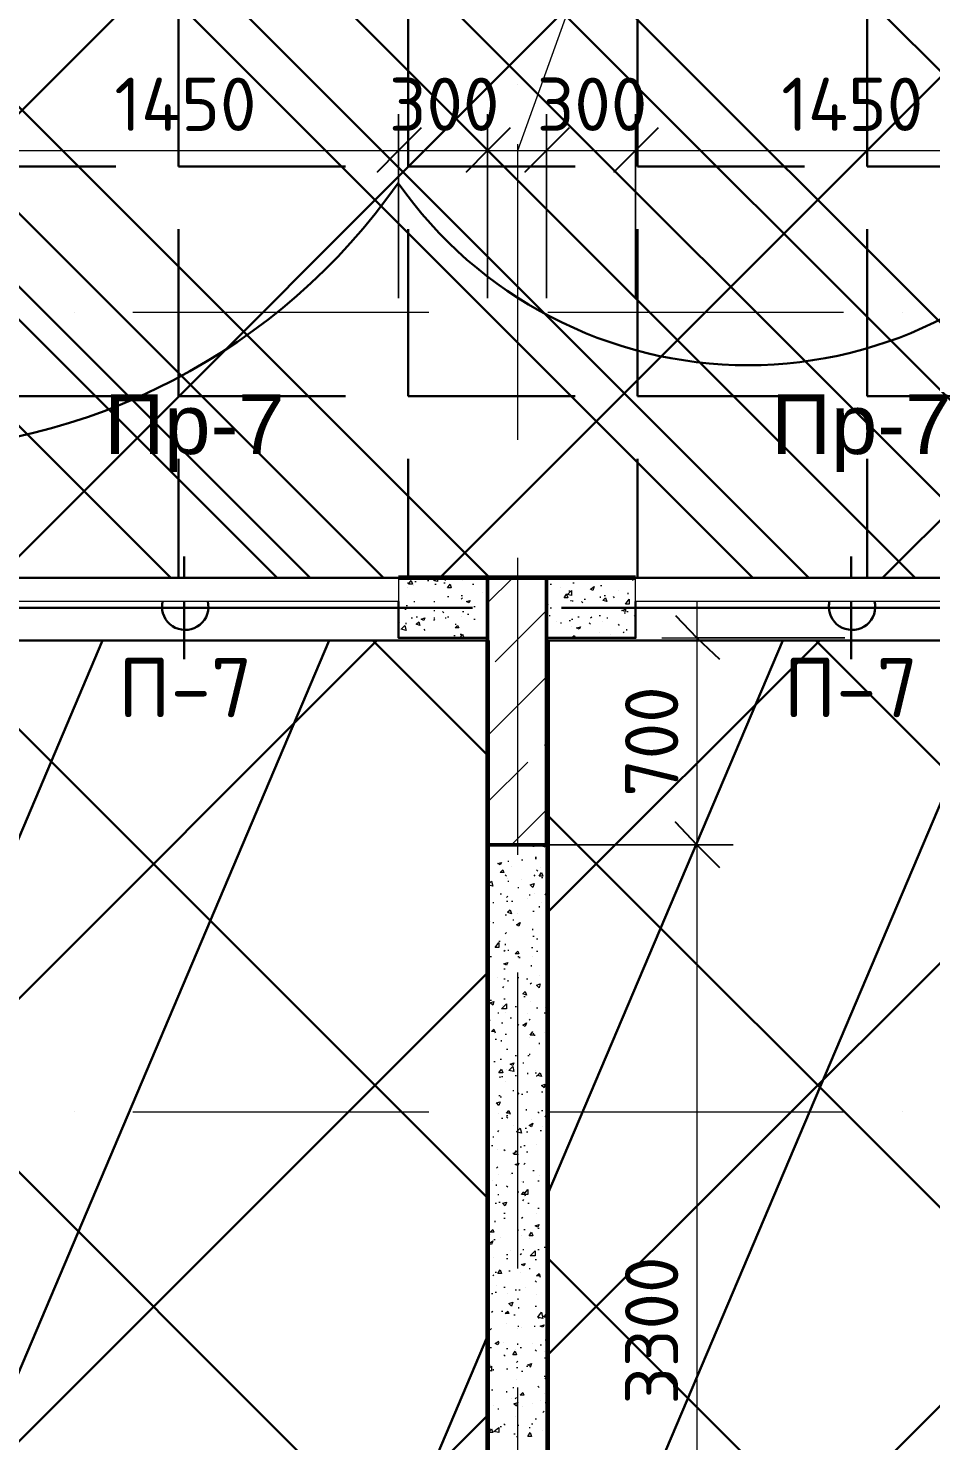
# Model space of a CAD drawing. Header units: millimetres. Extents: x -84737 to 172119, y -43083 to 59399.
# Drawn here: x 22753 to 25801, y 40666 to 45437 of the extents above; entities that cross this region are included whole.
import ezdxf

# ---------------------------------------------------------------- set-up
doc = ezdxf.new("R2010")
doc.units = ezdxf.units.MM
for name, color, linetype, lineweight in [('11) Плинтус ПЛ-2', 70, 'Continuous', 30), ('15) Штукатурка стен СТ-1.1', 161, 'Continuous', 60), ('16) Краска СТ-1.1 стена', 5, 'Continuous', 60), ('17) Краска СТ-3.1 стена', 6, 'Continuous', 60), ('18) Краска ПТ-1 потолок', 31, 'Continuous', 30), ('19) Краска ПТ-5 потолок', 161, 'Continuous', 30), ('20) Шпакл. баз. фин Стена', 40, 'Continuous', 60), ('22) Шпакл. баз. фин. Потолок', 102, 'Continuous', 30), ('3) Плинутс ПЛ-1', 6, 'Continuous', 30), ('5) Затарка материала', 160, 'Continuous', 30), ('6) Уборка мусора', 20, 'Continuous', 30), ('9) Плитка КР-2 600х600', 110, 'Continuous', 30)]:
    doc.layers.add(name, color=color, linetype=linetype, lineweight=lineweight)
for name, color, linetype in [('PDF _Двери', 7, 'Continuous'), ('PDF _Несущие колонны', 7, 'Continuous'), ('PDF _Обобщенные модели', 7, 'Continuous'), ('PDF _Оси', 7, 'Continuous'), ('PDF _Размеры-100', 7, 'Continuous'), ('PDF _Стены', 7, 'Continuous'), ('PDF _Текст', 7, 'Continuous')]:
    doc.layers.add(name, color=color, linetype=linetype)
doc.styles.add('PDF GOSTCommon', font='arial.ttf')
doc.styles.add('PDF ISOCPEUR', font='isocpeur.ttf')

msp = doc.modelspace()

# ---------------------------------------------------------------- hatches: boundary and pattern name
at = {"layer": '18) Краска ПТ-1 потолок'}
h = msp.add_hatch(dxfattribs=at)
h.set_pattern_fill('ANSI32', color=256, scale=222, angle=22)
h.paths.add_polyline_path([(26915.9, 43368.7), (24507.3, 43368.7), (24507.3, 34077.2), (26915.9, 34077.2)])
h.paths.add_polyline_path([(36427.6, 39178), (36427.6, 34081.4), (26987.8, 34081.4), (26987.8, 40617.2), (29108.6, 40617.2), (29108.6, 39178)])
h.paths.add_polyline_path([(42006.7, 34077.2), (36508, 34077.2), (36508, 44380.4), (42006.7, 44380.4)])
h.paths.add_polyline_path([(21895.5, 43368.7), (24304.1, 43368.7), (24304.1, 34077.2), (21895.5, 34077.2)])
h.paths.add_polyline_path([(12383.8, 39178), (12383.8, 34081.4), (21823.5, 34081.4), (21823.5, 40617.2), (19702.8, 40617.2), (19702.8, 39178)])
h.paths.add_polyline_path([(6804.6, 34077.2), (12303.4, 34077.2), (12303.4, 44380.4), (6804.6, 44380.4)])
h = msp.add_hatch(dxfattribs=at)
h.set_pattern_fill('ANSI32', color=256, scale=222, angle=22)
h.paths.add_polyline_path([(26915.9, 43368.7), (24507.3, 43368.7), (24507.3, 34077.2), (26915.9, 34077.2)])
h.paths.add_polyline_path([(36427.6, 39178), (36427.6, 34081.4), (26987.8, 34081.4), (26987.8, 40617.2), (29108.6, 40617.2), (29108.6, 39178)])
h.paths.add_polyline_path([(42006.7, 34077.2), (36508, 34077.2), (36508, 44380.4), (42006.7, 44380.4)])
h.paths.add_polyline_path([(21895.5, 43368.7), (24304.1, 43368.7), (24304.1, 34077.2), (21895.5, 34077.2)])
h.paths.add_polyline_path([(12383.8, 39178), (12383.8, 34081.4), (21823.5, 34081.4), (21823.5, 40617.2), (19702.8, 40617.2), (19702.8, 39178)])
h.paths.add_polyline_path([(6804.6, 34077.2), (12303.4, 34077.2), (12303.4, 44380.4), (6804.6, 44380.4)])
at = {"layer": '19) Краска ПТ-5 потолок'}
h = msp.add_hatch(dxfattribs=at)
h.set_pattern_fill('ANSI34', color=256, scale=80, angle=90)
h.paths.add_polyline_path([(22027.2, 47077.3), (10407.1, 47077.3), (10407.1, 45159.6), (12786.1, 45159.6), (12786.1, 44579.7), (22027.2, 44579.7)])
h.paths.add_polyline_path([(26785.3, 47077.3), (24503.6, 47077.3), (22027.2, 47077.3), (22027.2, 43580.7), (26785.3, 43580.7)])
h.paths.add_polyline_path([(34714, 47077.3), (26785.3, 47077.3), (26785.3, 44579.7), (34714, 44579.7)])
h.paths.add_polyline_path([(30256.5, 49778.1), (24503.6, 49778.1), (24503.6, 47077.3), (30256.5, 47077.3)])
h.paths.add_polyline_path([(44556.2, 47077.3), (39984.4, 47077.3), (34904.5, 47077.3), (34904.5, 44579.7), (44556.2, 44579.7)])
h.paths.add_polyline_path([(44556.2, 49096.5), (41457.5, 49096.5), (41457.5, 49778.1), (39984.4, 49778.1), (39984.4, 47077.3), (44556.2, 47077.3)])
at = {"layer": '22) Шпакл. баз. фин. Потолок'}
h = msp.add_hatch(dxfattribs=at)
h.set_pattern_fill('ANSI37', color=256, scale=333)
h.paths.add_polyline_path([(22027.2, 47077.3), (10407.1, 47077.3), (10407.1, 45159.6), (12786.1, 45159.6), (12786.1, 44579.7), (22027.2, 44579.7)])
h.paths.add_polyline_path([(26785.3, 47077.3), (24503.6, 47077.3), (22027.2, 47077.3), (22027.2, 43580.7), (26785.3, 43580.7)])
h.paths.add_polyline_path([(34714, 47077.3), (26785.3, 47077.3), (26785.3, 44579.7), (34714, 44579.7)])
h.paths.add_polyline_path([(30256.5, 49778.1), (24503.6, 49778.1), (24503.6, 47077.3), (30256.5, 47077.3)])
h.paths.add_polyline_path([(44556.2, 47077.3), (39984.4, 47077.3), (34904.5, 47077.3), (34904.5, 44579.7), (44556.2, 44579.7)])
h.paths.add_polyline_path([(44556.2, 49096.5), (41457.5, 49096.5), (41457.5, 49778.1), (39984.4, 49778.1), (39984.4, 47077.3), (44556.2, 47077.3)])
h = msp.add_hatch(dxfattribs=at)
h.set_pattern_fill('ANSI37', color=256, scale=333)
h.paths.add_polyline_path([(26915.9, 43368.7), (24507.3, 43368.7), (24507.3, 34077.2), (26915.9, 34077.2)])
h.paths.add_polyline_path([(36427.6, 39178), (36427.6, 34081.4), (26987.8, 34081.4), (26987.8, 40617.2), (29108.6, 40617.2), (29108.6, 39178)])
h.paths.add_polyline_path([(42006.7, 34077.2), (36508, 34077.2), (36508, 44380.4), (42006.7, 44380.4)])
h.paths.add_polyline_path([(21895.5, 43368.7), (24304.1, 43368.7), (24304.1, 34077.2), (21895.5, 34077.2)])
h.paths.add_polyline_path([(12383.8, 39178), (12383.8, 34081.4), (21823.5, 34081.4), (21823.5, 40617.2), (19702.8, 40617.2), (19702.8, 39178)])
h.paths.add_polyline_path([(6804.6, 34077.2), (12303.4, 34077.2), (12303.4, 44380.4), (6804.6, 44380.4)])
h = msp.add_hatch(dxfattribs=at)
h.set_pattern_fill('ANSI37', color=256, scale=333)
h.paths.add_polyline_path([(26915.9, 43368.7), (24507.3, 43368.7), (24507.3, 34077.2), (26915.9, 34077.2)])
h.paths.add_polyline_path([(36427.6, 39178), (36427.6, 34081.4), (26987.8, 34081.4), (26987.8, 40617.2), (29108.6, 40617.2), (29108.6, 39178)])
h.paths.add_polyline_path([(42006.7, 34077.2), (36508, 34077.2), (36508, 44380.4), (42006.7, 44380.4)])
h.paths.add_polyline_path([(21895.5, 43368.7), (24304.1, 43368.7), (24304.1, 34077.2), (21895.5, 34077.2)])
h.paths.add_polyline_path([(12383.8, 39178), (12383.8, 34081.4), (21823.5, 34081.4), (21823.5, 40617.2), (19702.8, 40617.2), (19702.8, 39178)])
h.paths.add_polyline_path([(6804.6, 34077.2), (12303.4, 34077.2), (12303.4, 44380.4), (6804.6, 44380.4)])
at = {"layer": '9) Плитка КР-2 600х600'}
h = msp.add_hatch(dxfattribs=at)
h.set_pattern_fill('ANGLE', color=256, scale=111)
h.set_pattern_definition([(0, (0, 0), (0, 775.335), [563.88, -211.455]), (90, (0, 0), (-775.335, 5e-14), [563.88, -211.455])])
h.paths.add_polyline_path([(22027.2, 47077.3), (10407.1, 47077.3), (10407.1, 45159.6), (12786.1, 45159.6), (12786.1, 44579.7), (22027.2, 44579.7)])
h.paths.add_polyline_path([(26785.3, 47077.3), (24503.6, 47077.3), (22027.2, 47077.3), (22027.2, 43580.7), (26785.3, 43580.7)])
h.paths.add_polyline_path([(34714, 47077.3), (26785.3, 47077.3), (26785.3, 44579.7), (34714, 44579.7)])
h.paths.add_polyline_path([(30256.5, 49778.1), (24503.6, 49778.1), (24503.6, 47077.3), (30256.5, 47077.3)])
h.paths.add_polyline_path([(44556.2, 47077.3), (39984.4, 47077.3), (34904.5, 47077.3), (34904.5, 44579.7), (44556.2, 44579.7)])
h.paths.add_polyline_path([(44556.2, 49096.5), (41457.5, 49096.5), (41457.5, 49778.1), (39984.4, 49778.1), (39984.4, 47077.3), (44556.2, 47077.3)])

# ---------------------------------------------------------------- linework, layer by layer
at = {"layer": '11) Плинтус ПЛ-2'}
for points in [[(21895.5, 39427.7), (21895.5, 43368.7), (24304.1, 43368.7), (24304.1, 34077.2), (21895.5, 34077.2), (21895.5, 37980)], [(26915.9, 43368.7), (24507.3, 43368.7), (24507.3, 34077.2), (26915.9, 34077.2), (26915.9, 37980)]]:
    msp.add_lwpolyline(points, dxfattribs=at)
at = {"layer": '15) Штукатурка стен СТ-1.1'}
for points in [[(24304.1, 43368.7), (24304.1, 34077.2), (21895.5, 34077.2), (21895.5, 37980)], [(24507.3, 43368.7), (24507.3, 34077.2), (26915.9, 34077.2), (26915.9, 37980)]]:
    msp.add_lwpolyline(points, dxfattribs=at)
at = {"layer": '16) Краска СТ-1.1 стена'}
for points in [[(24304.1, 43368.7), (24304.1, 34077.2), (21895.5, 34077.2), (21895.5, 37980)], [(24507.3, 43368.7), (24507.3, 34077.2), (26915.9, 34077.2), (26915.9, 37980)]]:
    msp.add_lwpolyline(points, dxfattribs=at)
at = {"layer": '17) Краска СТ-3.1 стена'}
msp.add_lwpolyline([(24804.1, 43580.7), (24004.1, 43580.7)], dxfattribs=at)
at = {"layer": '20) Шпакл. баз. фин Стена'}
for points in [[(24804.1, 43580.7), (24004.1, 43580.7)], [(24304.1, 43368.7), (24304.1, 34077.2), (21895.5, 34077.2), (21895.5, 37980)], [(24507.3, 43368.7), (24507.3, 34077.2), (26915.9, 34077.2), (26915.9, 37980)]]:
    msp.add_lwpolyline(points, dxfattribs=at)
at = {"layer": '3) Плинутс ПЛ-1'}
msp.add_lwpolyline([(24804.1, 43580.7), (24004.1, 43580.7)], dxfattribs=at)
at = {"layer": '5) Затарка материала'}
msp.add_lwpolyline([(14005.6, 44914.1, -0.520567), (15891.5, 45947, -0.520567), (18277.8, 45947, -0.520567), (21632.8, 45947, -0.520567), (23780.9, 45947, -0.520567), (25898.1, 45947, -0.520567), (28535.8, 45947, -0.520567), (30735.2, 45947, -0.520567), (33386.2, 45947, -0.520567), (35941.4, 45947, -0.520567), (38114.4, 45947, -0.520567), (40309.8, 45947, -0.520567), (41526.6, 44914.1, -0.520567), (38424.9, 44914.1, -0.520567), (34946.2, 44914.1, -0.520567), (31919.6, 44914.1, -0.520567), (29416.6, 44914.1, -0.520567), (26366.2, 44914.1, -0.520567), (24002.3, 44914.1, -0.520567), (20522.4, 44914.1, -0.520567), (17139.8, 44914.1, -0.520567)], format="xyb", close=True, dxfattribs=at)
at = {"layer": '6) Уборка мусора'}
msp.add_lwpolyline([(14005.6, 44914.1, -0.520567), (15891.5, 45947, -0.520567), (18277.8, 45947, -0.520567), (21632.8, 45947, -0.520567), (23780.9, 45947, -0.520567), (25898.1, 45947, -0.520567), (28535.8, 45947, -0.520567), (30735.2, 45947, -0.520567), (33386.2, 45947, -0.520567), (35941.4, 45947, -0.520567), (38114.4, 45947, -0.520567), (40309.8, 45947, -0.520567), (41526.6, 44914.1, -0.520567), (38424.9, 44914.1, -0.520567), (34946.2, 44914.1, -0.520567), (31919.6, 44914.1, -0.520567), (29416.6, 44914.1, -0.520567), (26366.2, 44914.1, -0.520567), (24002.3, 44914.1, -0.520567), (20522.4, 44914.1, -0.520567), (17139.8, 44914.1, -0.520567)], format="xyb", close=True, dxfattribs=at)
at = {"layer": '9) Плитка КР-2 600х600'}
msp.add_lwpolyline([(22027.2, 47077.3), (26785.3, 47077.3), (26785.3, 43580.7), (22027.2, 43580.7)], close=True, dxfattribs=at)
at = {"layer": 'PDF _Двери', "lineweight": 18}
for points in [[(24004.1, 43500.2), (22556.3, 43500.2), (22556.3, 43580.7), (24004.1, 43580.7)], [(26256.1, 43500.2), (24804.1, 43500.2), (24804.1, 43580.7), (26256.1, 43580.7)]]:
    msp.add_lwpolyline(points, close=True, dxfattribs=at)
at = {"layer": 'PDF _Несущие колонны', "lineweight": 9}
for points in [[(24304.6, 43496), (24389.3, 43580.7)], [(24330, 43297), (24503.6, 43470.6)], [(24304.6, 43047.3), (24503.6, 43246.2)], [(24499.4, 43013.4), (24499.4, 43017.7)], [(24304.6, 42822.9), (24440.1, 42958.4)], [(24385.1, 42679), (24503.6, 42797.5)]]:
    msp.add_lwpolyline(points, dxfattribs=at)
at = {"layer": 'PDF _Несущие колонны', "lineweight": 50}
msp.add_lwpolyline([(24503.6, 42679), (24503.6, 43580.7), (24304.6, 43580.7), (24304.6, 42679)], close=True, dxfattribs=at)
at = {"layer": 'PDF _Обобщенные модели', "lineweight": 30}
for points in [[(23280.2, 43580.7), (23280.2, 43652.6)], [(25532.3, 43580.7), (25532.3, 43652.6)], [(24253.8, 43479.1), (22306.6, 43479.1)], [(23280.2, 43305.5), (23280.2, 43500.2)], [(26505.9, 43479.1), (24554.4, 43479.1)], [(25532.3, 43305.5), (25532.3, 43500.2)]]:
    msp.add_lwpolyline(points, dxfattribs=at)
for points in [[(23207.3, 43501.9, 0.061028), (23204.9, 43483, 1.129988), (23359.3, 43501.9)], [(25459.4, 43501.9, 0.061028), (25457.1, 43483, 1.129988), (25611.4, 43501.9)]]:
    msp.add_lwpolyline(points, format="xyb", dxfattribs=at)
at = {"layer": 'PDF _Оси', "lineweight": 9}
for points in [[(24406.2, 45248.5), (24406.2, 45248.5)], [(24406.2, 44046.3), (24406.2, 45045.4)], [(22907.7, 44478.1), (22907.7, 44478.1)], [(23106.6, 44478.1), (24105.7, 44478.1)], [(24304.6, 44478.1), (24304.6, 44478.1)], [(24507.8, 44478.1), (25506.9, 44478.1)], [(25705.8, 44478.1), (25705.8, 44478.1)], [(24406.2, 43847.4), (24406.2, 43847.4)], [(24406.2, 42645.1), (24406.2, 43648.4)], [(24406.2, 42446.2), (24406.2, 42446.2)], [(24406.2, 41248.2), (24406.2, 42247.2)], [(22907.7, 41777.3), (22907.7, 41777.3)], [(23106.6, 41777.3), (24105.7, 41777.3)], [(24304.6, 41777.3), (24304.6, 41777.3)], [(24507.8, 41777.3), (25506.9, 41777.3)], [(25705.8, 41777.3), (25705.8, 41777.3)], [(24406.2, 41045), (24406.2, 41045)], [(24406.2, 39847), (24406.2, 40846)]]:
    msp.add_lwpolyline(points, dxfattribs=at)
at = {"layer": 'PDF _Размеры-100', "lineweight": 9}
for points in [[(24406.2, 45024.2), (24617.9, 45612.6), (24960.8, 45612.6)], [(19584.6, 45024.2), (20397.4, 45024.2), (20520.2, 45024.2), (21468.4, 45024.2), (22027.2, 45024.2), (22556.3, 45024.2), (24004.1, 45024.2), (24304.6, 45024.2), (24503.6, 45024.2), (24804.1, 45024.2), (26256.1, 45024.2), (26785.3, 45024.2), (27339.8, 45024.2), (28292.3, 45024.2), (28415.1, 45024.2), (29105.1, 45024.2), (29105.1, 44524.7), (29105.1, 45146.9), (29105.1, 44524.7), (29105.1, 45024.2), (34824.1, 45024.2)], [(25011.6, 43500.2), (25011.6, 42679), (25011.6, 39377.1), (25011.6, 38479.7), (24512.1, 38479.7), (25134.3, 38479.7), (24512.1, 38479.7), (25011.6, 38479.7), (25011.6, 34610.5)], [(24893, 43377.5), (25511.1, 43377.5), (25011.6, 43377.5)]]:
    msp.add_lwpolyline(points, dxfattribs=at)
for points in [[(24004.1, 45024.2), (24004.1, 44524.7), (24004.1, 45146.9), (24004.1, 44524.7)], [(24304.6, 45024.2), (24304.6, 44524.7), (24304.6, 45146.9), (24304.6, 44524.7)], [(24503.6, 45024.2), (24503.6, 44524.7), (24503.6, 45146.9), (24503.6, 44524.7)], [(24804.1, 45024.2), (24804.1, 44524.7), (24804.1, 45146.9), (24804.1, 44524.7)], [(25011.6, 42679), (24512.1, 42679), (25134.3, 42679), (24512.1, 42679)]]:
    msp.add_lwpolyline(points, close=True, dxfattribs=at)
at = {"layer": 'PDF _Размеры-100', "lineweight": 25}
for points in [[(24080.3, 45100.4), (24004.1, 45024.2), (23932.1, 44952.2), (24004.1, 45024.2)], [(24380.8, 45100.4), (24304.6, 45024.2), (24232.7, 44952.2), (24304.6, 45024.2)], [(24579.8, 45100.4), (24503.6, 45024.2), (24431.6, 44952.2), (24503.6, 45024.2)], [(24880.3, 45100.4), (24804.1, 45024.2), (24732.2, 44952.2), (24804.1, 45024.2)], [(25087.8, 42602.8), (25011.6, 42679), (24939.6, 42755.2), (25011.6, 42679)]]:
    msp.add_lwpolyline(points, close=True, dxfattribs=at)
msp.add_lwpolyline([(24939.6, 43453.7), (25011.6, 43377.5), (25087.8, 43305.5)], dxfattribs=at)
at = {"layer": 'PDF _Стены', "lineweight": 30}
for points in [[(24004.1, 43500.2), (24004.1, 43377.5), (24304.6, 43377.5), (24304.6, 43580.7), (24004.1, 43580.7)], [(24804.1, 43580.7), (24503.6, 43580.7), (24503.6, 43377.5), (24804.1, 43377.5), (24804.1, 43500.2)]]:
    msp.add_lwpolyline(points, dxfattribs=at)
at = {"layer": 'PDF _Стены', "lineweight": 9}
for points in [[(24033.7, 43563.7), (24037.9, 43563.7)], [(24059.1, 43568), (24063.3, 43568)], [(24101.4, 43572.2), (24105.7, 43572.2)], [(24126.8, 43559.5), (24131.1, 43559.5)], [(24156.5, 43563.7), (24160.7, 43563.7)], [(24160.7, 43576.4), (24160.7, 43572.2)], [(24220, 43572.2), (24220, 43572.2)], [(24253.8, 43559.5), (24258.1, 43559.5)], [(24516.3, 43559.5), (24520.5, 43559.5)], [(24592.5, 43563.7), (24596.7, 43563.7)], [(24630.6, 43576.4), (24634.8, 43576.4)], [(24685.6, 43576.4), (24689.9, 43576.4)], [(24791.4, 43576.4), (24795.7, 43572.2)], [(24033.7, 43546.8), (24033.7, 43546.8)], [(24054.9, 43555.3), (24054.9, 43555.3)], [(24169.2, 43517.2), (24173.4, 43517.2)], [(24215.7, 43521.4), (24220, 43521.4)], [(24215.7, 43508.7), (24220, 43512.9)], [(24287.7, 43529.9), (24287.7, 43529.9)], [(24304.6, 43538.3), (24300.4, 43538.3), (24304.6, 43542.6)], [(24550.2, 43546.8), (24550.2, 43546.8)], [(24571.3, 43521.4), (24588.3, 43538.3), (24588.3, 43521.4), (24571.3, 43525.6)], [(24579.8, 43538.3), (24579.8, 43534.1)], [(24647.5, 43542.6), (24647.5, 43542.6)], [(24685.6, 43555.3), (24689.9, 43555.3)], [(24685.6, 43512.9), (24685.6, 43517.2)], [(24698.3, 43521.4), (24702.6, 43521.4)], [(24728, 43517.2), (24732.2, 43512.9)], [(24744.9, 43538.3), (24744.9, 43538.3)], [(24778.7, 43525.6), (24778.7, 43529.9)], [(24025.2, 43474.8), (24029.5, 43474.8)], [(24029.5, 43487.5), (24033.7, 43487.5)], [(24054.9, 43500.2), (24059.1, 43500.2)], [(24122.6, 43500.2), (24126.8, 43500.2)], [(24122.6, 43470.6), (24126.8, 43470.6)], [(24152.2, 43466.4), (24156.5, 43462.1)], [(24220, 43466.4), (24224.2, 43466.4)], [(24258.1, 43483.3), (24262.3, 43483.3)], [(24503.6, 43487.5), (24507.8, 43491.8), (24503.6, 43479.1)], [(24516.3, 43479.1), (24520.5, 43479.1)], [(24584, 43504.5), (24588.3, 43504.5)], [(24592.5, 43500.2), (24592.5, 43504.5)], [(24622.1, 43500.2), (24626.4, 43496)], [(24630.6, 43508.7), (24634.8, 43508.7)], [(24766, 43462.1), (24770.3, 43462.1)], [(24774.5, 43466.4), (24778.7, 43466.4)], [(24008.3, 43428.3), (24008.3, 43428.3)], [(24029.5, 43424), (24029.5, 43428.3)], [(24046.4, 43445.2), (24050.6, 43445.2)], [(24063.3, 43449.4), (24067.6, 43449.4)], [(24122.6, 43445.2), (24126.8, 43445.2)], [(24122.6, 43436.7), (24126.8, 43441)], [(24160.7, 43445.2), (24164.9, 43445.2)], [(24169.2, 43449.4), (24173.4, 43449.4)], [(24194.6, 43424), (24198.8, 43424)], [(24215.7, 43449.4), (24215.7, 43449.4)], [(24236.9, 43457.9), (24241.1, 43457.9)], [(24258.1, 43441), (24262.3, 43441)], [(24304.6, 43445.2), (24304.6, 43441)], [(24512.1, 43453.7), (24516.3, 43453.7)], [(24537.5, 43432.5), (24537.5, 43432.5)], [(24550.2, 43428.3), (24554.4, 43428.3)], [(24579.8, 43436.7), (24584, 43436.7)], [(24588.3, 43441), (24592.5, 43441)], [(24588.3, 43415.6), (24588.3, 43415.6)], [(24609.4, 43449.4), (24613.7, 43449.4)], [(24647.5, 43428.3), (24651.8, 43424)], [(24651.8, 43445.2), (24656, 43449.4)], [(24681.4, 43453.7), (24685.6, 43453.7)], [(24694.1, 43432.5), (24694.1, 43432.5)], [(24706.8, 43445.2), (24711, 43445.2)], [(24744.9, 43424), (24749.1, 43419.8)], [(24799.9, 43453.7), (24804.1, 43449.4)], [(24088.7, 43407.1), (24093, 43402.9)], [(24122.6, 43377.5), (24122.6, 43377.5)], [(24190.3, 43385.9), (24194.6, 43385.9)], [(24211.5, 43377.5), (24220, 43390.2), (24224.2, 43377.5)], [(24211.5, 43390.2), (24215.7, 43390.2)], [(24304.6, 43402.9), (24304.6, 43402.9)], [(24588.3, 43377.5), (24596.7, 43385.9), (24601, 43377.5)], [(24588.3, 43381.7), (24588.3, 43381.7)], [(24681.4, 43394.4), (24681.4, 43394.4)], [(24719.5, 43390.2), (24719.5, 43390.2)], [(24761.8, 43394.4), (24766, 43398.6)], [(24774.5, 43402.9), (24774.5, 43407.1)], [(24457, 42674.8), (24461.3, 42674.8)], [(24503.6, 42679), (24499.4, 42670.5), (24490.9, 42674.8), (24499.4, 42679)], [(24304.6, 42611.3), (24308.9, 42611.3)], [(24372.4, 42624), (24376.6, 42624)], [(24385.1, 42607), (24385.1, 42607)], [(24418.9, 42628.2), (24423.2, 42628.2)], [(24465.5, 42636.7), (24469.7, 42636.7)], [(24465.5, 42632.4), (24469.7, 42632.4)], [(24363.9, 42577.4), (24368.1, 42573.2)], [(24372.4, 42564.7), (24372.4, 42564.7)], [(24372.4, 42556.2), (24376.6, 42556.2)], [(24418.9, 42560.5), (24418.9, 42560.5)], [(24461.3, 42573.2), (24465.5, 42577.4)], [(24469.7, 42594.3), (24474, 42590.1)], [(24482.4, 42602.8), (24482.4, 42602.8)], [(24486.7, 42568.9), (24490.9, 42568.9)], [(24347, 42513.9), (24351.2, 42513.9)], [(24406.2, 42535.1), (24410.5, 42535.1)], [(24444.3, 42509.7), (24448.6, 42509.7)], [(24461.3, 42513.9), (24461.3, 42513.9)], [(24503.6, 42509.7), (24499.4, 42509.7), (24503.6, 42518.1)], [(24304.6, 42488.5), (24304.6, 42488.5)], [(24304.6, 42484.3), (24308.9, 42488.5)], [(24321.6, 42484.3), (24325.8, 42484.3)], [(24368.1, 42501.2), (24372.4, 42505.4)], [(24368.1, 42488.5), (24372.4, 42488.5)], [(24385.1, 42488.5), (24389.3, 42488.5)], [(24440.1, 42497), (24440.1, 42497)], [(24478.2, 42471.6), (24478.2, 42467.3)], [(24486.7, 42484.3), (24486.7, 42484.3)], [(24313.1, 42420.8), (24313.1, 42420.8)], [(24321.6, 42416.5), (24325.8, 42416.5)], [(24363.9, 42441.9), (24368.1, 42441.9)], [(24372.4, 42454.6), (24372.4, 42450.4)], [(24389.3, 42425), (24393.5, 42425)], [(24410.5, 42416.5), (24410.5, 42416.5)], [(24457, 42454.6), (24461.3, 42454.6)], [(24503.6, 42441.9), (24503.6, 42441.9)], [(24503.6, 42437.7), (24503.6, 42437.7)], [(24503.6, 42437.7), (24503.6, 42437.7)], [(24363.9, 42378.4), (24368.1, 42382.7)], [(24457, 42391.1), (24457, 42395.4)], [(24457, 42370), (24461.3, 42370)], [(24503.6, 42374.2), (24503.6, 42374.2)], [(24342.7, 42353), (24347, 42353)], [(24359.7, 42319.2), (24363.9, 42323.4)], [(24363.9, 42344.6), (24363.9, 42340.3)], [(24372.4, 42323.4), (24376.6, 42323.4)], [(24452.8, 42331.9), (24457, 42331.9)], [(24469.7, 42361.5), (24474, 42361.5)], [(24469.7, 42319.2), (24474, 42319.2)], [(24313.1, 42302.2), (24317.3, 42302.2)], [(24406.2, 42302.2), (24410.5, 42302.2)], [(24452.8, 42268.4), (24452.8, 42272.6)], [(24457, 42302.2), (24457, 42302.2)], [(24338.5, 42230.3), (24338.5, 42230.3)], [(24359.7, 42259.9), (24363.9, 42259.9)], [(24359.7, 42226), (24363.9, 42226)], [(24372.4, 42221.8), (24372.4, 42217.6)], [(24406.2, 42230.3), (24410.5, 42230.3)], [(24435.9, 42226), (24440.1, 42226)], [(24478.2, 42238.7), (24478.2, 42238.7)], [(24478.2, 42238.7), (24478.2, 42238.7)], [(24355.4, 42196.4), (24359.7, 42200.6)], [(24448.6, 42209.1), (24452.8, 42213.3)], [(24313.1, 42154.1), (24317.3, 42154.1)], [(24355.4, 42137.2), (24355.4, 42137.2)], [(24359.7, 42158.3), (24363.9, 42158.3)], [(24397.8, 42132.9), (24402, 42132.9)], [(24427.4, 42166.8), (24431.6, 42166.8)], [(24448.6, 42149.9), (24448.6, 42149.9)], [(24469.7, 42128.7), (24474, 42128.7)], [(24499.4, 42128.7), (24499.4, 42128.7)], [(24308.9, 42086.4), (24313.1, 42086.4)], [(24338.5, 42111.8), (24342.7, 42111.8)], [(24363.9, 42111.8), (24363.9, 42111.8)], [(24380.8, 42094.8), (24385.1, 42094.8)], [(24440.1, 42107.5), (24440.1, 42107.5)], [(24444.3, 42086.4), (24448.6, 42090.6)], [(24495.1, 42111.8), (24499.4, 42111.8)], [(24330, 42048.3), (24317.3, 42048.3), (24325.8, 42056.7), (24330, 42044)], [(24351.2, 42077.9), (24355.4, 42077.9)], [(24363.9, 42039.8), (24368.1, 42039.8)], [(24406.2, 42073.7), (24410.5, 42069.4)], [(24457, 42044), (24461.3, 42035.6), (24448.6, 42035.6), (24457, 42048.3)], [(24448.6, 42039.8), (24452.8, 42039.8)], [(24461.3, 42035.6), (24465.5, 42035.6)], [(24495.1, 42044), (24495.1, 42044)], [(24330, 42022.9), (24334.3, 42022.9)], [(24351.2, 42014.4), (24351.2, 42018.6)], [(24368.1, 41989), (24372.4, 41989)], [(24444.3, 42027.1), (24444.3, 42027.1)], [(24478.2, 42010.2), (24478.2, 42005.9)], [(24325.8, 41946.7), (24330, 41946.7)], [(24347, 41955.1), (24351.2, 41955.1)], [(24397.8, 41967.8), (24402, 41967.8)], [(24423.2, 41942.4), (24427.4, 41942.4)], [(24440.1, 41967.8), (24444.3, 41967.8)], [(24444.3, 41972.1), (24448.6, 41972.1)], [(24347, 41891.6), (24347, 41895.9)], [(24351.2, 41895.9), (24355.4, 41895.9)], [(24368.1, 41921.3), (24368.1, 41921.3)], [(24397.8, 41900.1), (24402, 41900.1)], [(24440.1, 41904.3), (24440.1, 41908.6)], [(24465.5, 41917), (24465.5, 41917)], [(24465.5, 41908.6), (24469.7, 41908.6)], [(24469.7, 41900.1), (24469.7, 41895.9)], [(24363.9, 41878.9), (24363.9, 41878.9)], [(24389.3, 41849.3), (24393.5, 41849.3)], [(24406.2, 41840.8), (24410.5, 41836.6)], [(24435.9, 41845.1), (24440.1, 41845.1)], [(24486.7, 41845.1), (24490.9, 41845.1)], [(24304.6, 41823.9), (24304.6, 41823.9)], [(24342.7, 41832.4), (24347, 41832.4)], [(24347, 41828.1), (24351.2, 41828.1)], [(24418.9, 41836.6), (24423.2, 41836.6)], [(24342.7, 41773.1), (24342.7, 41773.1)], [(24351.2, 41756.2), (24355.4, 41756.2)], [(24380.8, 41773.1), (24368.1, 41773.1), (24376.6, 41781.6), (24380.8, 41768.9)], [(24368.1, 41764.6), (24372.4, 41764.6)], [(24368.1, 41760.4), (24372.4, 41756.2)], [(24435.9, 41781.6), (24435.9, 41785.8)], [(24452.8, 41751.9), (24452.8, 41751.9)], [(24474, 41777.3), (24478.2, 41773.1)], [(24486.7, 41781.6), (24490.9, 41781.6)], [(24503.6, 41760.4), (24499.4, 41760.4), (24503.6, 41768.9)], [(24338.5, 41709.6), (24342.7, 41713.8)], [(24393.5, 41730.8), (24393.5, 41730.8)], [(24431.6, 41722.3), (24435.9, 41722.3)], [(24435.9, 41709.6), (24440.1, 41709.6)], [(24482.4, 41713.8), (24486.7, 41713.8)], [(24490.9, 41726.5), (24490.9, 41726.5)], [(24317.3, 41663), (24321.6, 41663)], [(24321.6, 41692.7), (24325.8, 41692.7)], [(24338.5, 41650.3), (24338.5, 41650.3)], [(24359.7, 41650.3), (24363.9, 41646.1)], [(24414.7, 41658.8), (24418.9, 41658.8)], [(24427.4, 41663), (24431.6, 41663)], [(24469.7, 41667.3), (24469.7, 41667.3)], [(24503.6, 41650.3), (24503.6, 41650.3)], [(24389.3, 41637.6), (24393.5, 41637.6)], [(24406.2, 41608), (24406.2, 41608)], [(24427.4, 41599.5), (24431.6, 41603.8)], [(24435.9, 41641.9), (24440.1, 41641.9)], [(24334.3, 41586.8), (24338.5, 41591.1)], [(24342.7, 41565.7), (24342.7, 41565.7)], [(24380.8, 41565.7), (24380.8, 41565.7)], [(24385.1, 41569.9), (24389.3, 41569.9)], [(24457, 41578.4), (24461.3, 41578.4)], [(24478.2, 41561.4), (24478.2, 41561.4)], [(24321.6, 41544.5), (24321.6, 41544.5)], [(24334.3, 41527.6), (24334.3, 41531.8)], [(24368.1, 41527.6), (24372.4, 41523.3)], [(24406.2, 41506.4), (24410.5, 41506.4)], [(24418.9, 41540.3), (24418.9, 41540.3)], [(24431.6, 41497.9), (24418.9, 41497.9), (24427.4, 41506.4), (24431.6, 41493.7)], [(24423.2, 41540.3), (24427.4, 41540.3)], [(24474, 41544.5), (24478.2, 41544.5)], [(24330, 41468.3), (24334.3, 41468.3)], [(24338.5, 41497.9), (24342.7, 41497.9)], [(24342.7, 41472.5), (24347, 41472.5)], [(24423.2, 41476.8), (24427.4, 41481)], [(24440.1, 41468.3), (24444.3, 41468.3)], [(24359.7, 41434.4), (24363.9, 41434.4)], [(24359.7, 41417.5), (24363.9, 41417.5)], [(24418.9, 41417.5), (24423.2, 41421.7)], [(24469.7, 41434.4), (24469.7, 41434.4)], [(24474, 41451.4), (24478.2, 41451.4)], [(24308.9, 41379.4), (24308.9, 41379.4)], [(24330, 41404.8), (24330, 41409)], [(24406.2, 41379.4), (24406.2, 41375.2)], [(24406.2, 41375.2), (24406.2, 41375.2)], [(24427.4, 41379.4), (24431.6, 41379.4)], [(24474, 41383.6), (24478.2, 41383.6)], [(24503.6, 41370.9), (24503.6, 41370.9)], [(24313.1, 41362.5), (24313.1, 41362.5)], [(24325.8, 41345.5), (24330, 41345.5)], [(24347, 41354), (24347, 41354)], [(24418.9, 41358.2), (24418.9, 41358.2)], [(24444.3, 41349.8), (24444.3, 41349.8)], [(24495.1, 41320.1), (24499.4, 41320.1)], [(24325.8, 41286.3), (24325.8, 41286.3)], [(24368.1, 41294.7), (24372.4, 41294.7)], [(24368.1, 41282), (24372.4, 41282)], [(24380.8, 41307.4), (24380.8, 41307.4)], [(24414.7, 41294.7), (24418.9, 41299)], [(24423.2, 41311.7), (24427.4, 41311.7)], [(24465.5, 41277.8), (24469.7, 41277.8)], [(24474, 41311.7), (24478.2, 41311.7)], [(24321.6, 41222.8), (24325.8, 41227)], [(24330, 41235.5), (24334.3, 41235.5)], [(24376.6, 41239.7), (24380.8, 41239.7)], [(24414.7, 41235.5), (24414.7, 41235.5)], [(24444.3, 41248.2), (24448.6, 41248.2)], [(24482.4, 41222.8), (24469.7, 41222.8), (24478.2, 41231.2), (24482.4, 41218.5)], [(24334.3, 41188.9), (24334.3, 41188.9)], [(24359.7, 41184.7), (24363.9, 41184.7)], [(24397.8, 41176.2), (24402, 41176.2)], [(24410.5, 41176.2), (24414.7, 41176.2)], [(24431.6, 41184.7), (24431.6, 41184.7)], [(24465.5, 41205.8), (24469.7, 41201.6)], [(24317.3, 41163.5), (24321.6, 41163.5)], [(24330, 41167.8), (24334.3, 41167.8)], [(24372.4, 41163.5), (24372.4, 41163.5)], [(24406.2, 41146.6), (24406.2, 41142.4)], [(24469.7, 41159.3), (24469.7, 41159.3)], [(24503.6, 41125.4), (24503.6, 41129.7)], [(24317.3, 41100), (24321.6, 41104.3)], [(24351.2, 41104.3), (24355.4, 41104.3)], [(24393.5, 41091.6), (24397.8, 41091.6)], [(24410.5, 41112.7), (24410.5, 41117)], [(24465.5, 41121.2), (24469.7, 41121.2)], [(24474, 41083.1), (24478.2, 41078.9)], [(24490.9, 41087.3), (24495.1, 41087.3)], [(24503.6, 41083.1), (24495.1, 41083.1), (24503.6, 41095.8), (24503.6, 41087.3)], [(24313.1, 41040.8), (24317.3, 41045)], [(24368.1, 41061.9), (24368.1, 41061.9)], [(24406.2, 41053.5), (24410.5, 41053.5)], [(24418.9, 41049.2), (24418.9, 41049.2)], [(24461.3, 41053.5), (24465.5, 41053.5)], [(24503.6, 41066.2), (24503.6, 41070.4)], [(24313.1, 40981.5), (24317.3, 40981.5)], [(24342.7, 40998.4), (24338.5, 40990), (24330, 40994.2), (24342.7, 41002.7)], [(24359.7, 40998.4), (24359.7, 40998.4)], [(24406.2, 40990), (24406.2, 40994.2)], [(24414.7, 40981.5), (24418.9, 40981.5)], [(24457, 40994.2), (24457, 40994.2)], [(24482.4, 40990), (24486.7, 40990)], [(24499.4, 41006.9), (24503.6, 41006.9)], [(24359.7, 40956.1), (24363.9, 40951.9)], [(24368.1, 40977.3), (24372.4, 40977.3)], [(24397.8, 40973), (24397.8, 40973)], [(24402, 40930.7), (24406.2, 40934.9)], [(24465.5, 40973), (24469.7, 40968.8)], [(24495.1, 40968.8), (24495.1, 40968.8)], [(24499.4, 40943.4), (24499.4, 40947.6)], [(24304.6, 40909.5), (24317.3, 40918), (24317.3, 40901.1), (24304.6, 40905.3)], [(24308.9, 40918), (24313.1, 40922.2)], [(24368.1, 40909.5), (24372.4, 40909.5)], [(24402, 40913.8), (24406.2, 40913.8)], [(24418.9, 40901.1), (24423.2, 40901.1)], [(24435.9, 40918), (24440.1, 40918)], [(24448.6, 40918), (24440.1, 40922.2), (24452.8, 40926.5), (24448.6, 40913.8)], [(24308.9, 40858.7), (24308.9, 40858.7)], [(24389.3, 40846), (24393.5, 40846)], [(24402, 40871.4), (24402, 40871.4)], [(24474, 40850.3), (24478.2, 40846)], [(24495.1, 40884.1), (24499.4, 40884.1)], [(24503.6, 40875.7), (24499.4, 40875.7), (24503.6, 40884.1)], [(24503.6, 40863), (24503.6, 40863)], [(24304.6, 40799.5), (24308.9, 40799.5)], [(24317.3, 40837.6), (24321.6, 40837.6)], [(24368.1, 40833.3), (24368.1, 40829.1)], [(24385.1, 40807.9), (24385.1, 40807.9)], [(24397.8, 40807.9), (24402, 40812.2)], [(24457, 40791), (24457, 40791)], [(24482.4, 40803.7), (24482.4, 40803.7)], [(24495.1, 40824.9), (24495.1, 40824.9)], [(24499.4, 40795.2), (24503.6, 40795.2)], [(24325.8, 40786.8), (24325.8, 40786.8)], [(24338.5, 40774.1), (24342.7, 40774.1)], [(24397.8, 40748.7), (24397.8, 40748.7)], [(24423.2, 40782.5), (24423.2, 40782.5)], [(24490.9, 40761.4), (24495.1, 40765.6)], [(24304.6, 40736), (24304.6, 40740.2)], [(24347, 40714.8), (24351.2, 40714.8)], [(24359.7, 40723.3), (24363.9, 40719)], [(24406.2, 40719), (24410.5, 40719)], [(24444.3, 40710.6), (24448.6, 40710.6)], [(24452.8, 40723.3), (24457, 40723.3)], [(24465.5, 40740.2), (24469.7, 40740.2)], [(24490.9, 40702.1), (24490.9, 40702.1)], [(24503.6, 40714.8), (24503.6, 40714.8)], [(24503.6, 40714.8), (24503.6, 40714.8)], [(24393.5, 40689.4), (24397.8, 40689.4)], [(24402, 40680.9), (24406.2, 40680.9)]]:
    msp.add_lwpolyline(points, dxfattribs=at)
for points in [[(24046.4, 43572.2), (24050.6, 43559.5), (24037.9, 43559.5)], [(24135.3, 43580.7), (24135.3, 43568), (24122.6, 43572.2)], [(24177.6, 43559.5), (24181.9, 43546.8), (24169.2, 43546.8)], [(24571.3, 43525.6), (24575.6, 43512.9), (24562.9, 43512.9)], [(24664.5, 43551), (24660.2, 43538.3), (24651.8, 43542.6)], [(24702.6, 43512.9), (24706.8, 43500.2), (24694.1, 43504.5)], [(24245.4, 43504.5), (24241.1, 43496), (24232.7, 43500.2)], [(24770.3, 43474.8), (24770.3, 43466.4), (24757.6, 43470.6)], [(24783, 43491.8), (24770.3, 43491.8), (24783, 43508.7)], [(24029.5, 43402.9), (24012.5, 43407.1), (24025.2, 43419.8)], [(24071.8, 43432.5), (24076, 43419.8), (24063.3, 43424)], [(24093, 43445.2), (24088.7, 43436.7), (24080.3, 43441)], [(24203, 43419.8), (24207.3, 43411.3), (24194.6, 43411.3)], [(24617.9, 43415.6), (24613.7, 43407.1), (24605.2, 43411.3)], [(24351.2, 42619.7), (24347, 42611.3), (24338.5, 42615.5)], [(24304.6, 42543.5), (24317.3, 42556.2), (24321.6, 42539.3)], [(24355.4, 42594.3), (24359.7, 42585.9), (24347, 42585.9)], [(24486.7, 42585.9), (24490.9, 42573.2), (24478.2, 42573.2)], [(24461.3, 42547.8), (24457, 42535.1), (24448.6, 42543.5)], [(24380.8, 42458.9), (24385.1, 42446.2), (24372.4, 42450.4)], [(24414.7, 42416.5), (24410.5, 42403.8), (24402, 42408.1)], [(24342.7, 42331.9), (24330, 42331.9), (24342.7, 42348.8)], [(24406.2, 42319.2), (24410.5, 42310.7), (24397.8, 42310.7)], [(24372.4, 42281.1), (24368.1, 42272.6), (24359.7, 42276.8)], [(24414.7, 42298), (24410.5, 42298)], [(24431.6, 42183.7), (24435.9, 42171), (24423.2, 42175.2)], [(24482.4, 42209.1), (24478.2, 42196.4), (24469.7, 42204.9)], [(24325.8, 42149.9), (24321.6, 42137.2), (24313.1, 42145.6)], [(24368.1, 42124.5), (24351.2, 42124.5), (24368.1, 42141.4)], [(24435.9, 42077.9), (24431.6, 42065.2), (24423.2, 42069.4)], [(24393.5, 41942.4), (24389.3, 41934), (24380.8, 41938.2)], [(24351.2, 41921.3), (24355.4, 41908.6), (24342.7, 41908.6)], [(24393.5, 41912.8), (24376.6, 41917), (24389.3, 41929.7)], [(24482.4, 41908.6), (24486.7, 41895.9), (24474, 41900.1)], [(24499.4, 41870.5), (24495.1, 41857.8), (24486.7, 41866.2)], [(24347, 41811.2), (24342.7, 41798.5), (24334.3, 41807)], [(24418.9, 41705.4), (24402, 41709.6), (24414.7, 41722.3)], [(24457, 41739.2), (24452.8, 41726.5), (24444.3, 41730.8)], [(24402, 41646.1), (24406.2, 41633.4), (24393.5, 41633.4)], [(24410.5, 41603.8), (24406.2, 41595.3), (24397.8, 41599.5)], [(24440.1, 41497.9), (24427.4, 41497.9), (24440.1, 41514.9)], [(24368.1, 41472.5), (24363.9, 41459.8), (24355.4, 41468.3)], [(24321.6, 41379.4), (24325.8, 41370.9), (24313.1, 41370.9)], [(24452.8, 41370.9), (24457, 41358.2), (24444.3, 41358.2)], [(24478.2, 41396.3), (24474, 41387.9), (24465.5, 41392.1)], [(24321.6, 41341.3), (24317.3, 41328.6), (24308.9, 41332.8)], [(24465.5, 41290.5), (24448.6, 41290.5), (24465.5, 41307.4)], [(24347, 41243.9), (24351.2, 41231.2), (24338.5, 41231.2)], [(24431.6, 41265.1), (24427.4, 41256.6), (24418.9, 41260.9)], [(24389.3, 41133.9), (24385.1, 41121.2), (24376.6, 41129.7)], [(24372.4, 41104.3), (24376.6, 41095.8), (24363.9, 41095.8)], [(24490.9, 41078.9), (24474, 41083.1), (24486.7, 41100)], [(24495.1, 41057.7), (24490.9, 41049.2), (24482.4, 41053.5)], [(24397.8, 40968.8), (24402, 40956.1), (24389.3, 40956.1)], [(24325.8, 40905.3), (24321.6, 40905.3)], [(24406.2, 40795.2), (24402, 40782.5), (24393.5, 40791)], [(24423.2, 40829.1), (24427.4, 40820.6), (24414.7, 40820.6)], [(24317.3, 40706.3), (24321.6, 40693.6), (24308.9, 40693.6)], [(24342.7, 40693.6), (24325.8, 40697.9), (24342.7, 40710.6)], [(24448.6, 40693.6), (24452.8, 40680.9), (24440.1, 40680.9)]]:
    msp.add_lwpolyline(points, close=True, dxfattribs=at)
at = {"layer": 'PDF _Стены', "lineweight": 30}
msp.add_lwpolyline([(24304.6, 42679), (24304.6, 39377.1), (24503.6, 39377.1), (24503.6, 42679)], close=True, dxfattribs=at)

# ---------------------------------------------------------------- texts
at = {"layer": 'PDF _Текст', "attachment_point": 4}
for s, insert, char_height, style in [('1450', (23044.1, 45180.1), 180, 'PDF ISOCPEUR'), ('300', (23971.2, 45180.1), 180, 'PDF ISOCPEUR'), ('300', (24470.7, 45180.1), 180, 'PDF ISOCPEUR'), ('1450', (25296.2, 45180.1), 180, 'PDF ISOCPEUR'), ('Пр-7', (23010.2, 44069.1), 201.27, 'PDF GOSTCommon'), ('Пр-7', (25262.4, 44069.1), 201.27, 'PDF GOSTCommon'), ('П-7', (23056.8, 43209.8), 200, 'PDF ISOCPEUR'), ('П-7', (25304.7, 43209.8), 200, 'PDF ISOCPEUR')]:
    msp.add_mtext(s, dxfattribs=dict(at, insert=insert, char_height=char_height, style=style))
at = {"layer": 'PDF _Текст', "char_height": 180, "attachment_point": 4, "rotation": 90, "style": 'PDF ISOCPEUR'}
for s, insert in [('700', (24858.6, 42841.6)), ('3300', (24858.6, 40788.4))]:
    msp.add_mtext(s, dxfattribs=dict(at, insert=insert))

doc.saveas('drawing.dxf')
